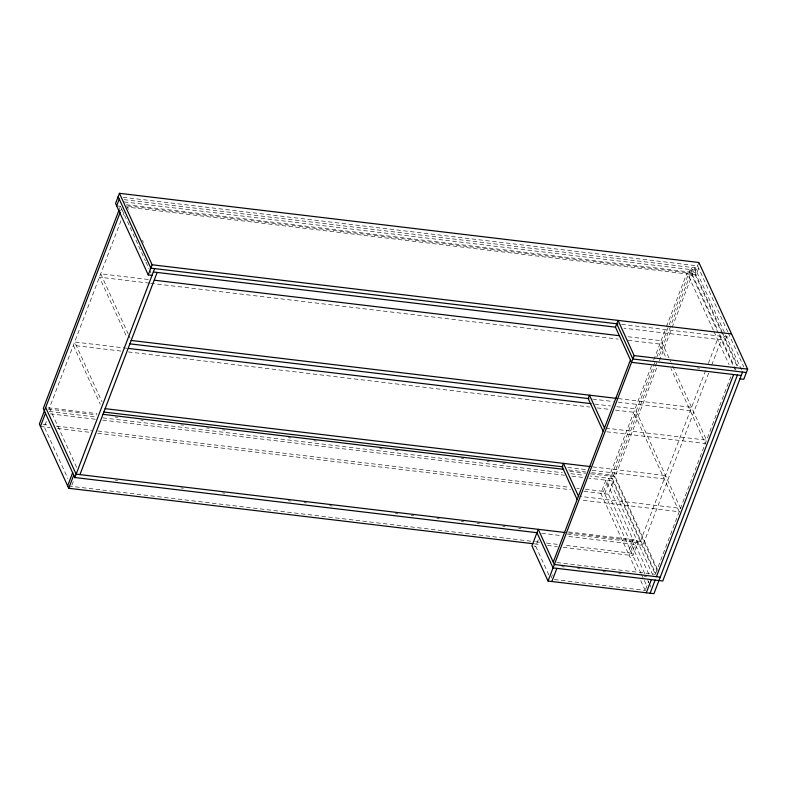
<?xml version="1.0" encoding="UTF-8"?>
<svg xmlns="http://www.w3.org/2000/svg" width="787" height="787" viewBox="0 0 787 787"><rect width="100%" height="100%" fill="white"/><g stroke="black" fill="none" stroke-linecap="round" stroke-linejoin="round"><path stroke-width="0.59" stroke-dasharray="3.94 2.95" d="M119.555 208.722L120.431 206.43M120.667 211.064L121.985 207.62M120.972 220.714L49.473 407.941L76.9 467.94M123.166 214.969L124.041 212.667M46.354 421.399L44.259 426.879L67.918 478.634M71.863 485.245L74.371 478.673M548.834 574.913L535.76 546.306L538.269 539.734M551.166 578.012L552.425 574.726M641.021 573.339L603.55 491.383L608.577 478.23L652.61 574.559M651.538 365.719L609.866 474.846L655.423 574.51M653.731 359.974L666.009 327.815M666.451 326.664L687.071 272.676L713.475 330.451M604.652 493.783L609.669 480.631M654.705 362.6L611.292 476.283L655.935 573.939M656.879 356.895L691.075 267.354L692.167 269.754L658.857 356.993M656.663 362.728L612.384 478.683L590.299 476.046M644.73 573.575L608.459 494.236L613.486 481.083L588.961 478.152M657.184 568.794L615.1 476.735L657.194 366.496M659.388 360.761L671.665 328.602M672.108 327.461L694.882 267.806L742.544 372.064M698.895 262.484L694.695 273.591L126.52 205.761M640.343 541.505L706.136 369.211M708.33 363.466L717.537 339.345M708.634 373.107L642.861 545.342L566.069 536.173M711.704 365.07L721.354 339.797M726.46 336.866L725.161 340.25L623.963 328.169M645.625 589.286L648.557 581.613M655.768 573.152L730.779 376.737M123.028 197.271L697.597 265.858L727.719 331.74M124.13 199.672L698.699 268.259L696.111 275.027L127.642 207.158M124.159 201.944L695.983 270.207M126.55 204.758L695.019 272.627L721.974 331.593M116.663 205.85L120.48 206.302L129.639 226.361M621.602 324.352L730.267 337.328M148.32 279.483L100.706 273.797L128.133 333.786M628.134 336.757L661.09 340.692L670.74 361.804M149.471 283.153L99.408 277.181L126.835 337.17M150.691 283.3L618.297 339.118M628.056 340.289L659.801 344.076L666.402 358.518M697.292 367.932L699.722 368.218M618.316 398.615L691.566 407.351M592.601 399.078L613.358 401.557M618.248 402.137L690.278 410.735M127.16 348.267L74.657 342.001L102.084 401.99M594.765 404.085L610.633 405.984M616.733 406.712L635.05 408.896L680.519 508.353L579.655 496.312M120.982 351.061L73.368 345.375L100.283 404.262M128.311 351.937L589.807 407.036M597.136 407.902L609.345 409.368M615.444 410.096L633.761 412.28L679.23 511.737L580.786 499.991M605.695 428.108L706.559 440.149L671.252 362.915M606.836 431.788L705.27 443.534L670.977 368.523M592.611 466.858L665.527 475.555M567.781 467.429L586.453 469.652M592.198 470.341L664.228 478.939M48.105 407.784L96.86 413.598M568.578 469.918L585.646 471.954M591.735 472.682L613.683 475.299L657.224 570.565M48.155 409.053L96.909 414.877M115.187 417.061L117.627 417.346M140.784 420.11L143.224 420.406M181.01 424.921L183.45 425.206M206.607 427.971L209.047 428.266M222.455 429.859L224.895 430.155M288.278 437.72L290.718 438.015M313.875 440.779L316.315 441.064M379.698 448.639L382.138 448.924M395.546 450.528L397.976 450.813M461.359 458.388L463.799 458.673M486.956 461.438L489.396 461.733M502.804 463.336L505.244 463.622M569.847 471.334L585.695 473.223M590.565 473.813L615.1 476.735M49.247 411.453L96.781 417.13M102.861 417.858L562.41 472.712M570.801 473.715L584.357 475.338M50.348 413.854L95.434 419.235M102.743 420.11L564.584 475.24M571.893 476.115L582.862 477.424M43.01 424.459L49.099 425.187M56.408 426.062L91.745 430.282M97.844 431.01L569.434 487.31M576.743 488.176L579.183 488.471M585.272 489.199L603.55 491.383M40.452 426.426L50.191 427.587M57.51 428.462L90.407 432.388M97.716 433.263L570.526 489.711M583.934 491.304L608.459 494.236M568.617 531.943L636.85 540.089L631.833 553.241L563.59 545.096M568.578 532.937L644.15 541.968M115.177 480.08L117.617 480.375M180.98 487.94L183.42 488.225M222.416 492.878L224.856 493.174M288.219 500.739L290.659 501.034M304.057 502.627L306.497 502.923M329.655 505.687L332.084 505.972M395.458 513.537L397.888 513.832M411.296 515.436L413.736 515.721M436.883 518.485L439.323 518.781M461.261 521.397L463.691 521.683M477.099 523.286L479.539 523.581M502.686 526.346L505.126 526.631M518.535 528.234L520.964 528.52M567.27 534.048L637.952 542.489L632.925 555.642L562.252 547.201M541.692 533.271L561.308 535.613M68.587 486.002L534.343 541.604M535.563 541.751L540.443 542.332M546.532 543.06L557.501 544.368M534.225 543.856L540.315 544.584M547.624 545.46L557.373 546.621M533.852 546.08L535.76 546.306M556.901 562.557L655.335 574.303M561.829 566.679L564.249 566.965M577.569 568.558L579.989 568.844M602.999 571.598L605.419 571.883M618.739 573.477L621.169 573.762M644.179 576.507L646.599 576.802M554.382 579.537L645.212 590.388M728.231 332.862L743.843 367.017M722.476 332.704L737.694 365.975M736.73 365.552L693.593 271.19L689.786 270.738L734.93 369.497M692.304 274.574L717.655 330.028M719.682 334.465L733.878 365.522M734.389 366.634L735.904 369.959M713.986 331.563L729.106 364.637M648.803 574.107L634.135 542.036L629.118 555.189L637.204 572.877M647.799 580.285L648.822 582.518M649.334 583.639L650.869 586.994M641.435 574.244L647.081 586.6M640.746 580.619L645.291 590.575M126.677 205.781L129.216 211.339M142.417 240.222L143.441 242.445M130.15 227.473L145.428 260.89M145.939 262.002L148.989 268.682M149.5 269.803L151.025 273.138M128.635 334.898L130.16 338.233M605.862 480.168L600.835 493.321L628.016 552.789L633.043 539.636L605.862 480.168"/><path stroke-width="1.18" d="M739.967 378.832L743.774 379.285L747.65 369.142L698.895 262.484L119.437 193.307L115.561 203.449L148.231 274.909L152.048 275.371M116.663 205.85L119.25 199.091M119.112 209.873L43.275 408.473L74.844 477.532L536.813 532.681M120.234 212.215L39.35 424.026L68.725 488.284L533.006 543.709M40.452 426.426L45.469 413.273M67.633 485.884L72.65 472.731M148.231 274.909L152.107 264.766L119.437 193.307M68.725 488.284L73.752 475.132M74.844 477.532L154.626 268.603M79.949 474.61L157.154 272.44M741.256 375.448L631.548 362.354L615.464 327.156L618.041 320.388L634.135 355.586L548.037 581.052L653.928 593.693L737.439 374.996M553.251 562.115L630.456 359.954M551.844 581.504L556.871 568.352M646.304 592.788L651.331 579.635M650.121 593.241L655.138 580.088M656.427 576.704L733.632 374.543M742.544 372.064L662.762 580.993L553.054 567.899L536.97 532.701M152.107 264.766L731.556 333.944M617.943 323.919L150.819 268.151L118.148 196.691M153.337 271.987L615.434 327.156M154.419 280.211L619.585 335.734M634.135 355.586L747.65 369.142M746.361 372.526L632.837 358.97L616.752 323.772M131.173 340.456L617.097 398.468M129.885 343.84L588.942 398.645M128.379 348.415L591.096 403.652M105.133 408.66L590.181 466.563M103.845 412.044L562.902 466.848M102.949 414.326L563.708 469.337M565.036 532.514L76.132 474.158L45.666 407.489M660.244 577.156L554.353 564.515L538.259 529.317L531.943 545.853L548.037 581.052M604.475 427.971L589.483 395.172L588.194 398.547L603.186 431.345M578.435 496.174L563.443 463.376L562.154 466.75L577.146 499.548"/></g></svg>
